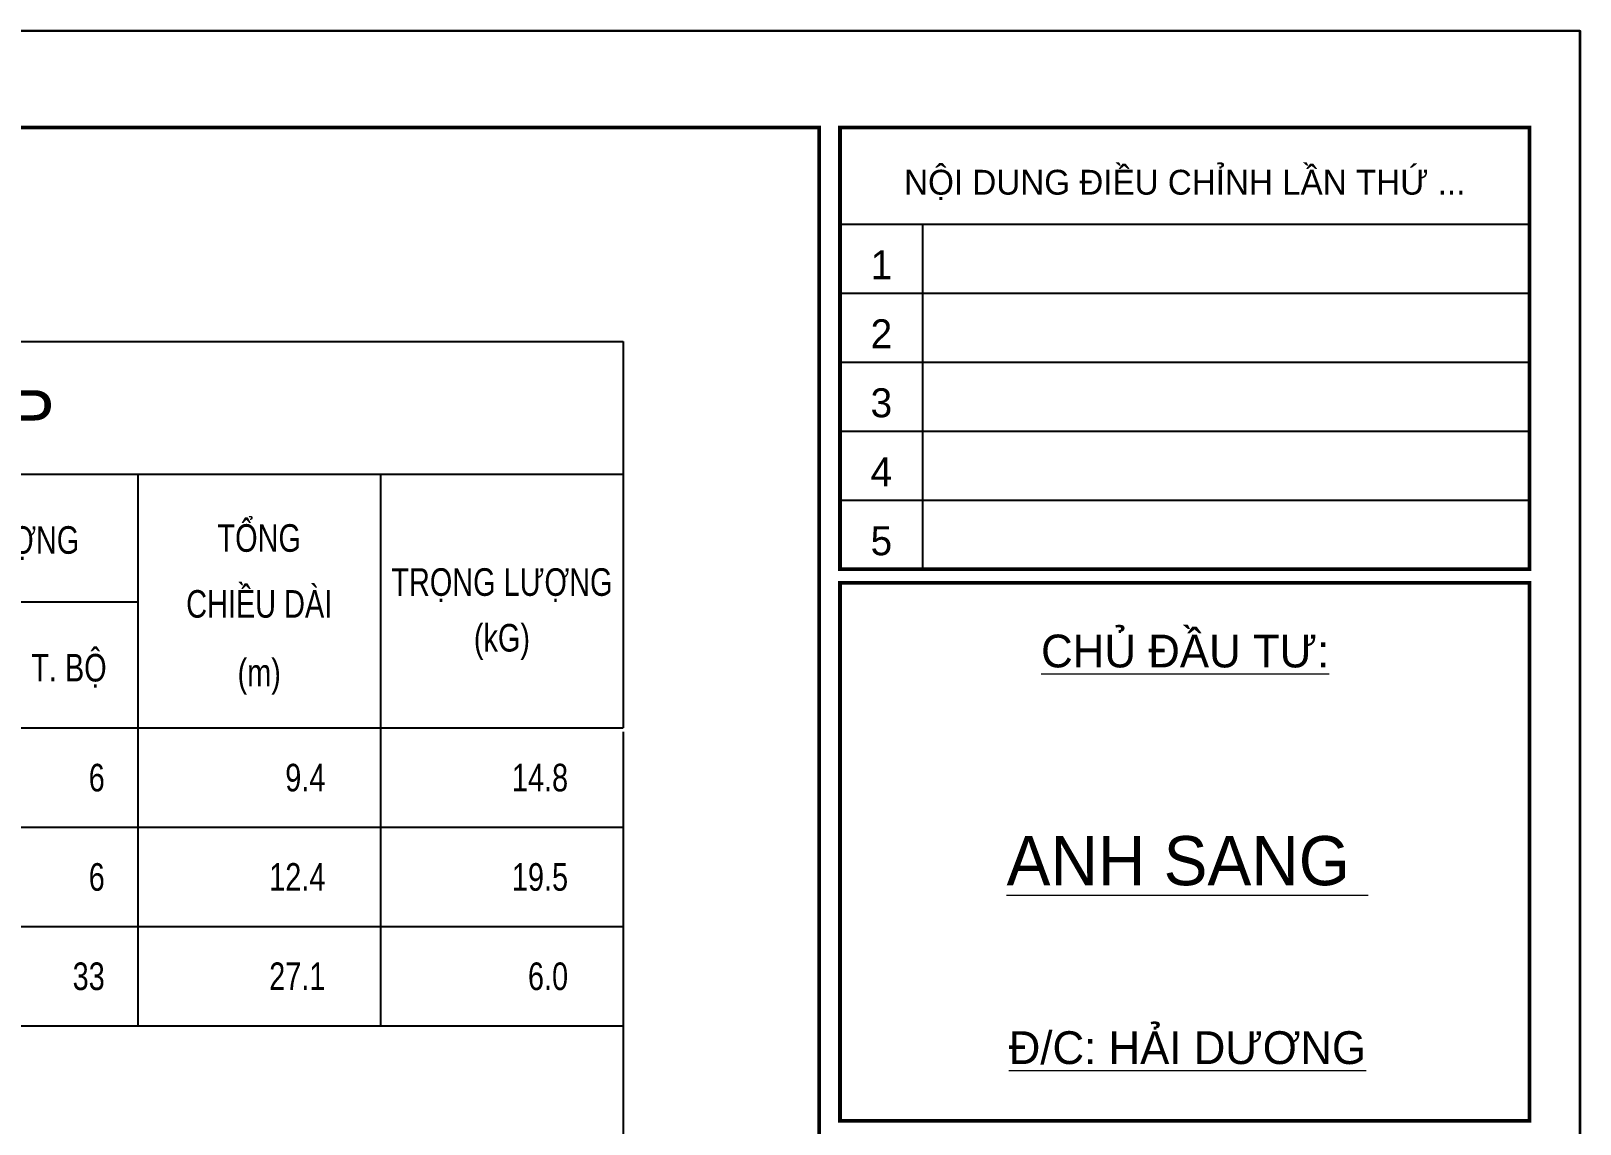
# Model space of a CAD drawing. Extents: x -2098986 to 943, y -1296280 to 73591.
# Drawn here: x -1610460 to -1599227, y -1192682 to -1184760 of the extents above; entities that cross this region are included whole.
import ezdxf
from ezdxf.enums import TextEntityAlignment as Align

# ---------------------------------------------------------------- set-up
doc = ezdxf.new("R2010")
doc.units = 0
doc.header["$LTSCALE"] = 150
for name, color, linetype, lineweight in [('05.Text', 253, 'Continuous', 18), ('11.Khung bo', 32, 'Continuous', 50), ('12.Khung', 36, 'Continuous', 25)]:
    doc.layers.add(name, color=color, linetype=linetype, lineweight=lineweight)
doc.layers.add('TEXT_TK', color=2, linetype='Continuous')
doc.layers.add('THONGKE', color=5, linetype='Continuous')
doc.layers.add('Tpl_Bound', color=1, linetype='Continuous', plot=False)
doc.styles.add('AVANT', font='')
doc.styles.add('BIGTEXT', font='arial.ttf', dxfattribs={"width": 0.7})
doc.styles.add('SMTEXT', font='arial.ttf', dxfattribs={"width": 0.7})
doc.styles.add('VnAvantH', font='')
doc.styles.get('AVANT').set_extended_font_data('.VnAvant')
doc.styles.get('VnAvantH').set_extended_font_data('.VnAvantH')

# ---------------------------------------------------------------- blocks, each defined once
blk = doc.blocks.new('100')
at = {"layer": '11.Khung bo', "const_width": 26.7}
for points in [[(1860913, -945240), (1860913, -916940), (1896063, -916940), (1896063, -945240)], [(1860913, -945240), (1860913, -916940), (1896063, -916940), (1896063, -945240)], [(1860913, -945240), (1860913, -916940), (1896063, -916940), (1896063, -945240)], [(1896213, -920140), (1896213, -916940), (1901213, -916940), (1901213, -920140)], [(1896213, -920140), (1896213, -916940), (1901213, -916940), (1901213, -920140)], [(1896213, -920140), (1896213, -916940), (1901213, -916940), (1901213, -920140)], [(1896213, -924140), (1901213, -924140), (1901213, -920240), (1896213, -920240)], [(1896213, -924140), (1901213, -924140), (1901213, -920240), (1896213, -920240)], [(1896213, -924140), (1901213, -924140), (1901213, -920240), (1896213, -920240)]]:
    blk.add_lwpolyline(points, close=True, dxfattribs=at)
at = {"layer": '12.Khung'}
for p, q in [((1896213, -917640), (1901213, -917640)), ((1896213, -917640), (1901213, -917640)), ((1896213, -917640), (1901213, -917640)), ((1896813, -920140), (1896813, -917640)), ((1896813, -920140), (1896813, -917640)), ((1896813, -920140), (1896813, -917640)), ((1896213, -918140), (1901213, -918140)), ((1896213, -918140), (1901213, -918140)), ((1896213, -918140), (1901213, -918140)), ((1896213, -918640), (1901213, -918640)), ((1896213, -918640), (1901213, -918640)), ((1896213, -918640), (1901213, -918640)), ((1896213, -919140), (1901213, -919140)), ((1896213, -919140), (1901213, -919140)), ((1896213, -919140), (1901213, -919140)), ((1896213, -919640), (1901213, -919640)), ((1896213, -919640), (1901213, -919640)), ((1896213, -919640), (1901213, -919640))]:
    blk.add_line(p, q, dxfattribs=at)
blk.add_lwpolyline([(1901579, -945940), (1901579, -916240), (1859580, -916240), (1859580, -945940)], close=True, dxfattribs=at)
blk.add_lwpolyline([(1901579, -945940), (1901579, -916240), (1859580, -916240), (1859580, -945940)], close=True, dxfattribs=at)
blk.add_lwpolyline([(1901579, -945940), (1901579, -916240), (1859580, -916240), (1859580, -945940)], close=True, dxfattribs=at)
at = {"layer": '05.Text', "style": 'VnAvantH'}
blk.add_text('Néi dung ®iÒu chØnh lÇn thø ...', height=180, dxfattribs=at).set_placement((1898713, -917329), align=Align.MIDDLE)
at = {"layer": '05.Text'}
for s, height, style, p in [('1', 210, 'AVANT', (1896513, -918040)), ('2', 210, 'AVANT', (1896513, -918540)), ('3', 210, 'AVANT', (1896513, -919040)), ('4', 210, 'AVANT', (1896513, -919540)), ('5', 210, 'AVANT', (1896513, -920040)), ('%%uChñ ®Çu t\xad:', 237.6, 'VnAvantH', (1898716, -920853)), ('%%Uanh sang ', 356.4, 'VnAvantH', (1898732, -922432)), ('%%U®/c: h¶i d\xad¬ng', 237.6, 'VnAvantH', (1898732, -923728))]:
    blk.add_text(s, height=height, dxfattribs=dict(at, style=style)).set_placement(p, align=Align.CENTER)
blk = doc.blocks.new('TK_2')
at = {"layer": 'TEXT_TK', "style": 'SMTEXT', "width": 0.75}
for tag, p in [('SH', (5, 4.5)), ('L2', (40.25, 4.5)), ('DK', (76.75, 4.5))]:
    blk.add_attdef(tag, text='', height=2.5, dxfattribs=at).set_placement(p, align=Align.MIDDLE)
for tag, p in [('DAI', (100, 4.5)), ('SL1', (114.5, 4.5)), ('SLA', (127, 4.5)), ('DT', (147, 4.5)), ('TL', (169, 4.5))]:
    blk.add_attdef(tag, text='', height=2.5, dxfattribs=at).set_placement(p, align=Align.MIDDLE_RIGHT)
blk = doc.blocks.new('TK_9')
at = {"layer": 'TEXT_TK', "style": 'SMTEXT', "width": 0.75}
for tag, p in [('SH', (5, 4.5)), ('L2', (40.25, 4.5)), ('DK', (76.75, 4.5))]:
    blk.add_attdef(tag, text='', height=2.5, dxfattribs=at).set_placement(p, align=Align.MIDDLE)
for tag, p in [('L1', (20.98, 4.5)), ('DAI', (100, 4.5)), ('SL1', (114.5, 4.5)), ('SLA', (127, 4.5)), ('DT', (147, 4.5)), ('TL', (169, 4.5))]:
    blk.add_attdef(tag, text='', height=2.5, dxfattribs=at).set_placement(p, align=Align.MIDDLE_RIGHT)
blk.add_attdef('L3', text='', height=2.5, dxfattribs=at).set_placement((59.31, 4.5), align=Align.MIDDLE_LEFT)
blk = doc.blocks.new('TK_14')
at = {"layer": 'TEXT_TK', "style": 'SMTEXT', "width": 0.75}
for tag, p in [('SH', (5, 4.5)), ('L2', (40.25, 4.5)), ('DK', (76.75, 4.5))]:
    blk.add_attdef(tag, text='', height=2.5, dxfattribs=at).set_placement(p, align=Align.MIDDLE)
for tag, p in [('L1', (25.47, 4.5)), ('DAI', (100, 4.5)), ('SL1', (114.5, 4.5)), ('SLA', (127, 4.5)), ('DT', (147, 4.5)), ('TL', (169, 4.5))]:
    blk.add_attdef(tag, text='', height=2.5, dxfattribs=at).set_placement(p, align=Align.MIDDLE_RIGHT)
blk.add_attdef('M', text='', height=2.5, dxfattribs=at).set_placement((55.25, 4.5), align=Align.MIDDLE_LEFT)
blk = doc.blocks.new('THONGKE_TITLE')
at = {"layer": 'TEXT_TK'}
for p, q in [((0, 0), (189, 0)), ((189, 0), (189, -35)), ((0, -12), (189, -12)), ((145, -12), (145, -35)), ((167, -12), (167, -35)), ((120, -23.56), (145, -23.56)), ((0, -35), (189, -35))]:
    blk.add_line(p, q, dxfattribs=at)
at = {"layer": 'TEXT_TK', "color": 4, "style": 'BIGTEXT'}
blk.add_text('BẢNG THỐNG KÊ CỐT THÉP', height=4.5, dxfattribs=at).set_placement((94.5, -6), align=Align.MIDDLE)
at = {"layer": 'TEXT_TK', "style": 'SMTEXT', "width": 0.75}
for s, p in [('SỐ LƯỢNG', (132.5, -19.22)), ('TỔNG', (156, -19.04)), ('TRỌNG LƯỢNG', (178, -23.03)), ('CHIỀU DÀI', (156, -25.01)), ('(kG)', (178, -28.08)), ('T. BỘ', (138.75, -30.79)), ('(m)', (156, -31.24))]:
    blk.add_text(s, height=2.5, dxfattribs=at).set_placement(p, align=Align.CENTER)

msp = doc.modelspace()

# ---------------------------------------------------------------- linework, layer by layer
at = {"layer": 'TEXT_TK'}
for p, q in [((-1609685.2, -1189811.3), (-1609685.2, -1191971.3)), ((-1607925.2, -1189811.3), (-1607925.2, -1191971.3)), ((-1606165.2, -1189838.6), (-1606165.2, -1203036.3))]:
    msp.add_line(p, q, dxfattribs=at)
at = {"layer": 'THONGKE'}
for p, q in [((-1614445.2, -1190531.3), (-1606165.2, -1190531.3)), ((-1614445.2, -1191251.3), (-1606165.2, -1191251.3)), ((-1620085.2, -1191971.3), (-1606165.2, -1191971.3))]:
    msp.add_line(p, q, dxfattribs=at)
at = {"layer": 'Tpl_Bound', "color": 1}
msp.add_lwpolyline([(-1641227.3, -1214459.5), (-1641227.3, -1184759.5), (-1599227.3, -1184759.5), (-1599227.3, -1214459.5)], close=True, dxfattribs=at)

# ---------------------------------------------------------------- block references
at = {"layer": '05.Text', "xscale": 1.000009185772931, "yscale": 1.000009185772931, "zscale": 1.000009185772931}
msp.add_blockref('100', (-3500824, -268511), dxfattribs=at)
at = {"layer": 'TEXT_TK', "xscale": 80, "yscale": 80, "zscale": 80}
msp.add_blockref('THONGKE_TITLE', (-1621285.2, -1187011.3), dxfattribs=at)
at = {"layer": 'TEXT_TK'}
ref = msp.add_blockref('TK_2', (-1620085.2, -1190531.3), dxfattribs=dict(at, xscale=80, yscale=80, zscale=80))
ref.add_attrib('TL', '14.8', dxfattribs={"height": 200, "style": 'SMTEXT', "width": 0.75}).set_placement((-1606565.2, -1190171.2), align=Align.MIDDLE_RIGHT)
ref.add_attrib('DT', '9.4', dxfattribs={"height": 200, "style": 'SMTEXT', "width": 0.75}).set_placement((-1608325.2, -1190171.2), align=Align.MIDDLE_RIGHT)
ref.add_attrib('SLA', '6', dxfattribs={"height": 200, "style": 'SMTEXT', "width": 0.75}).set_placement((-1609925.2, -1190171.2), align=Align.MIDDLE_RIGHT)
ref = msp.add_blockref('TK_9', (-1620085.2, -1191251.3), dxfattribs=dict(at, xscale=80, yscale=80, zscale=80))
ref.add_attrib('SLA', '6', dxfattribs={"height": 200, "style": 'SMTEXT', "width": 0.75}).set_placement((-1609925.2, -1190891.2), align=Align.MIDDLE_RIGHT)
ref.add_attrib('DT', '12.4', dxfattribs={"height": 200, "style": 'SMTEXT', "width": 0.75}).set_placement((-1608325.2, -1190891.2), align=Align.MIDDLE_RIGHT)
ref.add_attrib('TL', '19.5', dxfattribs={"height": 200, "style": 'SMTEXT', "width": 0.75}).set_placement((-1606565.2, -1190891.2), align=Align.MIDDLE_RIGHT)
ref = msp.add_blockref('TK_14', (-1620085.2, -1191971.3), dxfattribs=dict(at, xscale=80, yscale=80, zscale=80))
ref.add_attrib('SLA', '33', dxfattribs={"height": 200, "style": 'SMTEXT', "width": 0.75}).set_placement((-1609925.2, -1191611.2), align=Align.MIDDLE_RIGHT)
ref.add_attrib('DT', '27.1', dxfattribs={"height": 200, "style": 'SMTEXT', "width": 0.75}).set_placement((-1608325.2, -1191611.2), align=Align.MIDDLE_RIGHT)
ref.add_attrib('TL', '6.0', dxfattribs={"height": 200, "style": 'SMTEXT', "width": 0.75}).set_placement((-1606565.2, -1191611.2), align=Align.MIDDLE_RIGHT)

doc.saveas('drawing.dxf')
